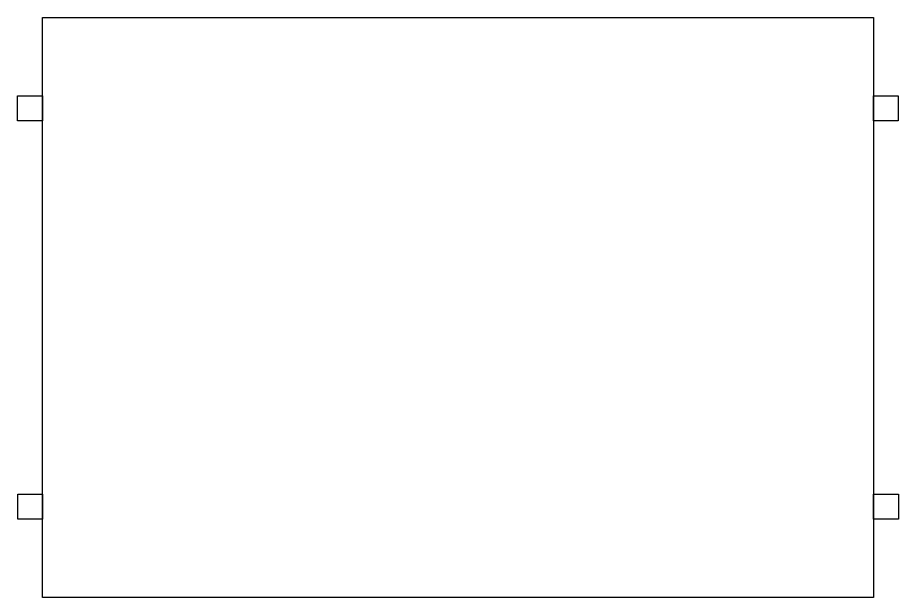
# Model space of a CAD drawing. Extents: x 1222 to 3994, y 2320 to 3800.
# Drawn here: x 3052.2 to 3264.6, y 3513.9 to 3653.9 of the extents above; entities that cross this region are included whole.
import ezdxf

# ---------------------------------------------------------------- set-up
doc = ezdxf.new("R2010")
doc.units = 0
doc.layers.add('____________', color=18, linetype='CONTINUOUS')

msp = doc.modelspace()

# ---------------------------------------------------------------- linework, layer by layer
at = {"layer": '____________'}
for points in [[(3058.16, 3513.86), (3058.16, 3653.86), (3258.66, 3653.86), (3258.66, 3513.86), (3058.16, 3513.86)], [(3058.17, 3628.97), (3052.17, 3628.96), (3052.17, 3634.96), (3058.17, 3634.97), (3058.17, 3628.97)], [(3264.6, 3628.97), (3258.6, 3628.96), (3258.6, 3634.96), (3264.6, 3634.97), (3264.6, 3628.97)], [(3058.2, 3532.76), (3052.2, 3532.75), (3052.2, 3538.75), (3058.2, 3538.76), (3058.2, 3532.76)], [(3264.62, 3532.76), (3258.62, 3532.75), (3258.62, 3538.75), (3264.62, 3538.76), (3264.62, 3532.76)]]:
    msp.add_lwpolyline(points, close=True, dxfattribs=at)

doc.saveas('drawing.dxf')
